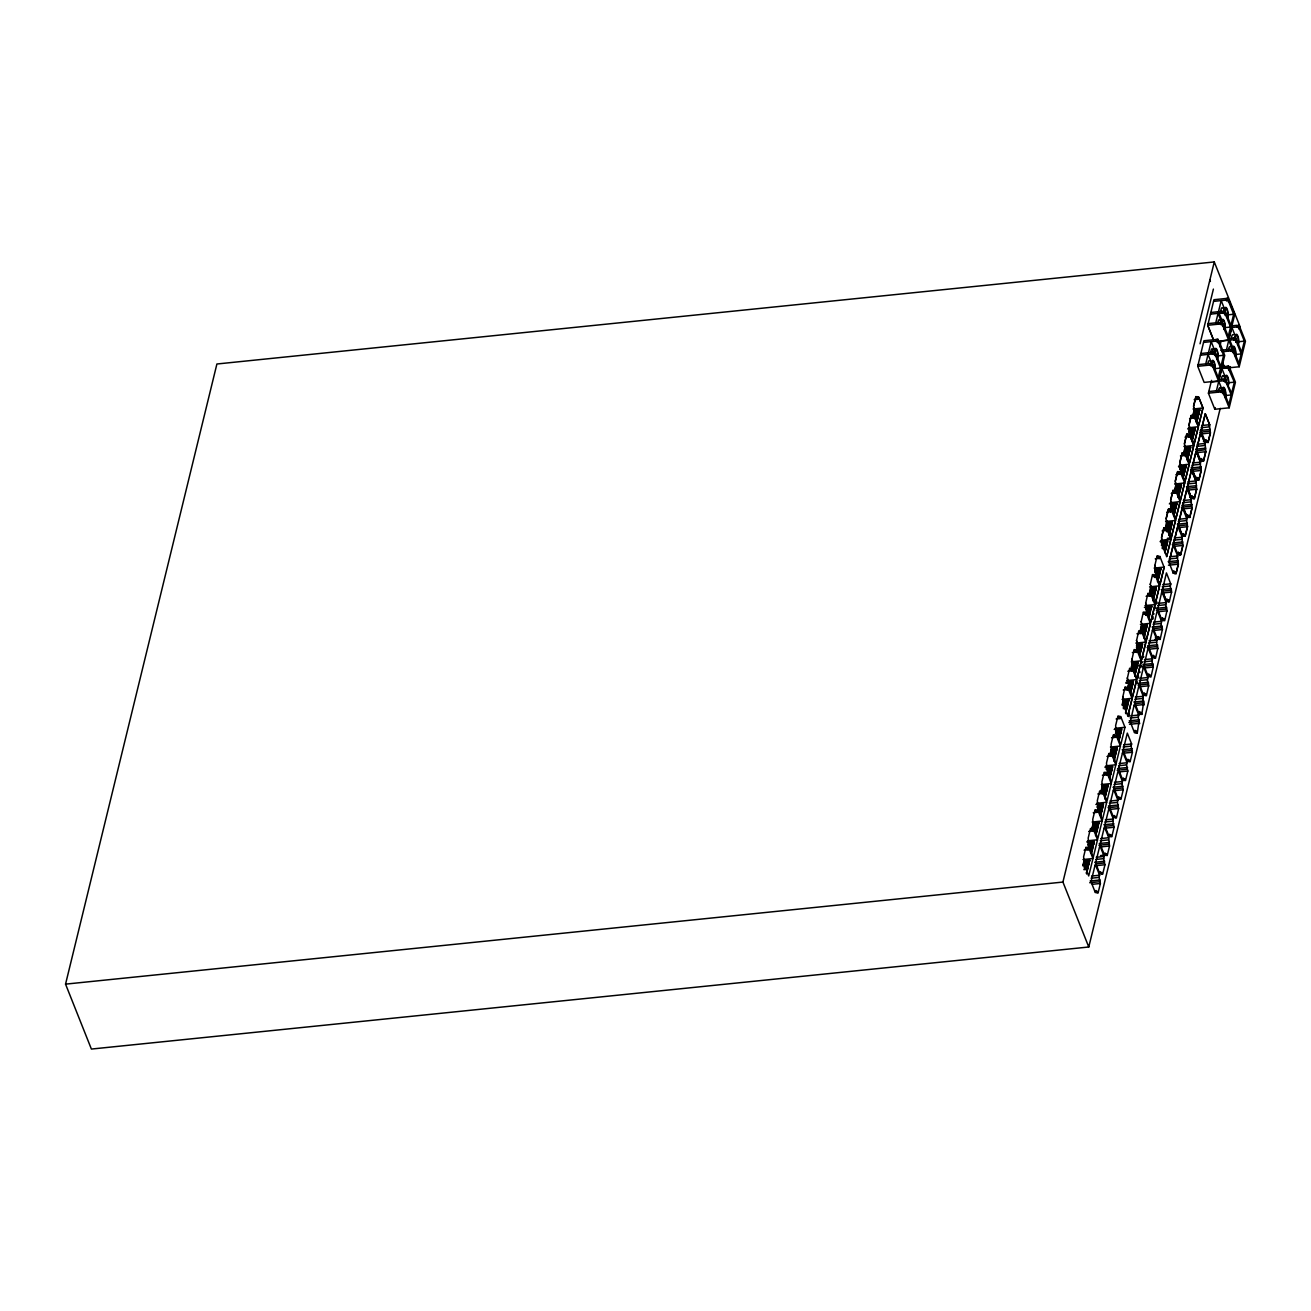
<?xml version="1.0" encoding="UTF-8"?>
<svg xmlns="http://www.w3.org/2000/svg" width="1311" height="1311" viewBox="0 0 1311 1311"><rect width="100%" height="100%" fill="white"/><g stroke="black" fill="none" stroke-linecap="round" stroke-linejoin="round"><path stroke-width="1.5" d="M1211.888 353.577L1212.003 352.528M1225.326 382.222L1225.13 379.846M1220.23 408.36L1088.769 947.001L91.393 1049.062L65.55 984.135L216.905 363.999L1214.281 261.938L1240.124 326.865M1088.769 947.001L1062.926 882.057L1214.281 261.938M1200.057 343.793L1213.396 289.092M1219.132 341.286L1224.736 355.379L1218.509 380.927L1204.137 382.402L1197.73 366.31L1203.957 340.745L1217.952 339.32L1218.345 342.99L1218.755 341.319M1208.152 323.604L1207.726 325.357L1213.429 339.696L1207.742 325.275L1220.361 323.981L1220.754 322.309L1208.152 323.604L1213.97 299.711L1226.588 298.416L1226.408 300.661L1227.965 298.285L1234.749 314.345L1228.522 339.893L1216.395 341.696L1216.575 339.451M1166.97 527.022L1166.085 518.615L1168.429 509.029L1169.248 510.946L1169.674 509.209M1190.437 446.871L1190.47 448.378L1190.437 446.871L1184.898 447.428L1184.39 443.626L1186.717 434.039L1187.553 435.957L1187.979 434.22M1194.092 411.457L1199.844 410.015L1194.059 409.95L1193.534 406.131L1195.878 396.545L1196.714 398.462L1197.14 396.725M1136.522 640.718L1138.8 630.771L1139.587 632.902L1139.931 630.804L1141.029 633.721L1141.471 631.197L1145.896 642.439L1141.635 659.875L1137.227 648.634M1141.111 621.971L1143.372 612.024L1144.159 614.154L1144.503 612.057L1145.601 614.974L1146.06 612.45L1150.468 623.692L1146.207 641.128L1141.799 629.886M1145.683 603.224L1147.944 593.277L1148.731 595.407L1149.075 593.309L1150.173 596.226L1150.632 593.703L1155.04 604.945L1150.779 622.381L1146.371 611.139M1150.255 584.477L1152.516 574.529L1153.303 576.676L1153.647 574.562L1154.745 577.479L1155.204 574.955L1159.612 586.197L1155.352 603.634L1150.943 592.392M1154.827 565.729L1157.089 555.782L1157.875 557.929L1158.219 555.815L1159.317 558.732L1159.776 556.208L1164.184 567.45L1159.94 584.886L1155.597 574.005L1156.056 571.465M1161.628 537.51L1163.971 527.923M1166.2 518.763L1168.543 509.176M1170.789 500.015L1173.132 490.429M1175.361 481.268L1177.704 471.681M1179.933 462.521L1182.276 452.934M1184.505 443.774L1186.848 434.187M1189.077 425.026L1191.42 415.44M1193.665 406.279L1195.993 396.692M1162.218 539.132L1162.283 545.622L1166.741 556.651L1170.985 539.214L1166.528 528.186L1166.003 530.365M1164.561 529.546L1164.987 527.809L1166.118 530.513L1162.136 530.922M1166.79 520.385L1166.856 526.875L1171.313 537.903L1167.314 538.313M1169.133 510.798L1169.559 509.061L1170.707 511.765L1166.708 512.175M1171.362 501.638L1171.559 508.275L1175.754 519.025L1180.146 501.72L1175.688 490.691L1175.148 492.87M1173.706 492.051L1174.132 490.314L1175.279 493.018L1171.28 493.428M1175.934 482.89L1176.131 489.527L1180.457 500.425L1184.718 482.972L1180.261 471.944L1179.72 474.123M1178.278 473.304L1178.704 471.567L1179.851 474.271L1175.869 474.68M1180.523 464.143L1180.703 470.78L1185.029 481.678L1189.29 464.225L1184.964 453.344L1184.423 455.523L1180.441 455.933M1182.85 454.556L1183.276 452.819L1184.423 455.523M1185.095 445.412L1185.275 452.033L1189.618 462.93L1193.862 445.478L1189.536 434.596L1188.995 436.776L1185.013 437.186M1187.438 435.809L1187.864 434.072L1188.995 436.776L1189.405 434.449L1193.747 445.33L1189.487 462.783L1185.16 451.885L1185.685 449.706M1189.667 426.665L1189.847 433.285M1192.01 417.062L1192.436 415.325L1193.584 418.029L1189.585 418.438M1194.239 407.918L1194.436 414.538M1196.582 398.315L1197.009 396.577L1198.156 399.281L1194.157 399.691M1123.085 700.484L1122.724 696.6M1127.657 681.736L1127.296 677.853M1132.245 662.989L1131.868 659.105M1137.161 642.144L1137.833 646.798M1141.734 623.397L1142.405 628.051M1146.306 604.65L1146.978 609.32M1150.878 585.902L1151.55 590.573M1155.106 569.253L1155.466 567.155M1165.102 527.956L1164.676 529.693L1163.84 527.776L1161.513 537.363L1162.398 545.769M1171.067 503.539L1170.657 499.868L1173.001 490.281L1173.837 492.199L1174.263 490.461M1175.639 484.791L1175.23 481.121L1177.573 471.534L1178.409 473.451L1178.835 471.714M1180.211 466.044L1179.802 462.373L1182.145 452.787L1182.981 454.704L1183.407 452.967M1189.372 428.55L1188.962 424.879L1191.306 415.292L1192.125 417.209L1192.551 415.472M1205.759 363.852L1208.054 354.396L1210.922 361.574M1215.772 322.817L1218.066 313.362L1220.934 320.556M1170.576 511.618L1171.1 509.438L1175.557 520.467L1171.313 537.903M1171.952 505.948L1171.428 508.127L1175.885 519.156L1180.015 501.572L1170.166 502.752M1176.541 487.2L1176 489.38L1180.342 500.278L1184.587 482.825M1181.113 468.453L1180.572 470.633L1184.915 481.53L1189.159 464.078L1184.833 453.196L1184.308 455.376M1190.257 430.958L1189.732 433.138L1194.19 444.183L1198.434 426.73L1194.108 415.849L1193.584 418.029M1193.452 417.881L1193.977 415.702L1198.32 426.583L1194.059 444.036M1194.829 412.211L1194.305 414.391L1198.762 425.436L1203.023 407.983L1198.68 397.102L1198.156 399.281M1198.025 399.134L1198.565 396.954L1202.892 407.852L1198.631 425.288M1088.097 849.807L1088.638 847.627L1092.964 858.525L1088.704 875.961L1084.377 865.063L1083.607 856.804L1085.95 847.217L1086.655 848.987L1087.081 847.25L1088.097 849.807L1084.115 850.216M1092.669 831.059L1093.21 828.88L1097.536 839.777L1093.276 857.214L1088.949 846.316L1088.179 838.057L1090.523 828.47L1091.227 830.24L1091.653 828.503L1092.669 831.059L1088.687 831.469M1097.258 812.312L1097.782 810.132L1102.109 821.03L1097.864 838.466L1093.521 827.569L1092.751 819.309L1095.095 809.723L1095.799 811.493L1096.225 809.756L1097.258 812.312L1093.259 812.722M1101.83 793.565L1102.354 791.385L1106.697 802.283L1102.436 819.719L1098.094 808.838L1097.34 800.562L1099.667 790.975L1100.388 792.745L1100.814 791.008L1101.83 793.565L1097.831 793.974M1106.402 774.817L1106.926 772.638L1111.269 783.536L1107.008 800.972L1102.682 790.091L1101.912 781.815L1104.255 772.228L1104.96 774.014L1105.386 772.261L1106.402 774.817L1102.404 775.227M1110.974 756.07L1111.515 753.891L1115.841 764.788L1111.581 782.225L1107.254 771.343L1106.484 763.068L1108.827 753.481L1109.532 755.267L1109.958 753.514L1110.974 756.07L1106.992 756.48M1115.546 737.323L1116.087 735.143L1120.413 746.041L1116.153 763.477L1111.826 752.596L1111.056 744.32L1113.4 734.734L1114.104 736.52L1114.53 734.766L1115.546 737.323L1111.564 737.732M1120.135 718.592L1120.659 716.396L1124.985 727.294L1120.741 744.73L1116.398 733.849L1115.628 725.573L1117.972 715.986L1118.676 717.772L1119.102 716.019L1120.135 718.592L1116.136 718.985M1123.576 705.22L1124.019 702.696M1128.148 686.472L1128.607 683.949M1133.179 665.201L1132.72 667.725L1136.768 668.151L1132.868 669.413M1137.293 648.978L1136.735 643.881M1141.881 630.23L1141.307 625.134L1146.945 624.708L1146.994 626.232L1143.307 626.609M1146.453 611.5L1145.88 606.387M1166.118 530.513L1166.659 528.333M1170.707 511.765L1171.231 509.586M1175.279 493.018L1175.803 490.838M1179.851 474.271L1180.392 472.091M1087.884 862.163L1088.097 861.294M1086.753 871.307L1086.966 870.438L1086.999 871.962M1084.115 867.325L1087.802 866.948L1087.851 868.472L1084.164 868.849M1088.015 866.079L1088.228 865.211L1088.277 866.718L1084.328 866.456M1082.706 865.784L1088.704 864.981L1088.654 863.474L1083.132 864.031M1083.591 863.802L1089.13 863.228L1089.08 861.72L1083.558 862.294M1089.523 859.901L1089.572 861.409L1089.523 859.901L1084 860.475M1091.326 852.56L1091.539 851.691L1091.571 853.215M1092.391 848.201L1092.424 849.725L1092.391 848.201L1088.704 848.578M1092.817 846.464L1092.85 847.971L1092.817 846.464L1089.13 846.84M1093.276 846.234L1093.243 844.726L1093.276 846.234L1089.588 846.611M1088.13 843.547L1093.669 842.973L1093.702 844.481L1088.179 845.054M1090.457 843.039L1094.144 842.662L1094.111 841.154L1086.737 841.908M1095.472 835.566L1095.93 835.336M1095.898 833.829L1096.111 832.944L1096.143 834.468M1091.85 828.29L1097.389 827.716L1097.422 829.224L1093.276 829.847M1092.325 828.044L1097.848 827.487L1097.815 825.979L1092.276 826.536M1094.587 826.127L1098.274 825.75L1098.241 824.226L1092.702 824.799M1093.145 822.98L1098.684 822.407L1098.716 823.914L1093.194 824.488M1100.47 815.081L1100.683 814.197L1100.732 815.721M1101.535 810.722L1101.584 812.23L1101.535 810.722L1097.848 811.099M1098.323 810.853L1102.01 810.477L1101.961 808.969L1098.274 809.346M1097.274 806.052L1102.813 805.478L1102.862 807.002L1097.323 807.56M1097.766 805.741L1103.305 805.183L1103.256 803.659L1095.881 804.413M1105.042 796.334L1105.255 795.449L1105.304 796.973M1102.42 792.352L1106.107 791.975L1106.156 793.483L1102.469 793.86M1106.533 790.222L1106.582 791.729L1106.533 790.222L1101.011 790.795M1101.469 790.566L1107.008 789.992L1106.959 788.485L1101.437 789.042M1101.895 788.812L1107.434 788.255L1107.385 786.731L1101.863 787.305M1107.828 784.912L1107.877 786.436L1107.828 784.912L1102.305 785.486M1110.253 774.965L1110.302 776.473L1110.253 774.965L1106.566 775.342M1110.679 773.228L1110.728 774.735L1110.679 773.228L1106.992 773.605M1107.844 770.114L1111.531 769.737L1111.581 771.245L1107.418 771.851M1111.957 767.984L1112.007 769.508L1111.957 767.984L1106.435 768.557M1106.91 768.246L1112.449 767.689L1112.4 766.165L1105.026 766.919M1113.989 759.708L1114.022 761.216L1114.235 760.347M1111.581 754.857L1115.268 754.48L1115.3 755.988L1111.613 756.365M1112.039 754.628L1115.727 754.235L1115.694 752.727L1110.155 753.301M1116.12 750.99L1116.153 752.498L1116.12 750.99L1110.581 751.547M1111.056 751.318L1116.579 750.761L1116.546 749.236L1111.007 749.81M1111.499 749.499L1117.021 748.942L1116.988 747.417L1111.449 747.991M1119.84 735.733L1119.873 737.241L1119.84 735.733L1116.153 736.11M1120.053 734.848L1120.266 733.98L1120.299 735.504L1116.366 735.225M1116.579 734.357L1120.725 733.75L1120.692 732.243L1117.005 732.62M1115.628 732.57L1121.151 732.013L1121.118 730.489L1115.579 731.063M1121.56 728.67L1121.593 730.194L1121.56 728.67L1114.186 729.424M1125.87 711.119L1126.083 710.234L1126.116 711.758M1123.248 707.137L1126.936 706.76L1126.968 708.268L1123.281 708.645M1122.249 703.827L1127.788 703.27L1127.821 704.777L1122.298 705.351M1122.724 703.597L1128.247 703.04L1128.214 701.516L1122.675 702.09M1128.656 699.697L1128.689 701.221L1128.656 699.697L1123.117 700.271M1130.443 692.372L1130.656 691.487L1130.688 693.011M1131.082 689.75L1131.114 691.258L1131.082 689.75L1127.394 690.127M1131.508 688.013L1131.54 689.52L1131.508 688.013L1127.821 688.39M1128.279 688.16L1131.967 687.767L1131.934 686.259L1128.247 686.636M1128.705 686.407L1132.393 686.03L1132.36 684.522L1128.673 684.899M1132.786 682.769L1132.819 684.293L1132.786 682.769L1127.247 683.342M1125.887 683.228L1133.261 682.474L1133.228 680.95L1127.689 681.523M1135.015 673.625L1135.228 672.74L1135.277 674.264M1136.506 667.512L1136.555 669.036M1136.932 665.775L1136.981 667.283L1136.932 665.775L1131.393 666.332M1131.868 666.103L1137.391 665.546L1137.358 664.021L1131.819 664.595M1132.262 662.776L1137.801 662.202L1137.85 663.727L1132.311 664.284M1139.587 654.877L1139.8 654.009L1139.849 655.516M1140.652 650.518L1140.701 652.026L1140.652 650.518L1136.965 650.895M1141.078 648.765L1141.127 650.289L1141.078 648.765L1137.391 649.142M1141.553 648.535L1141.504 647.028L1141.553 648.535L1137.866 648.912M1136.44 647.355L1141.979 646.798L1141.93 645.274L1136.408 645.848M1142.373 643.455L1142.422 644.979L1142.373 643.455L1136.85 644.029M1141.537 632.148L1145.699 631.541L1145.65 630.017L1141.963 630.394M1140.586 630.362L1146.125 629.788L1146.076 628.28L1140.554 628.838M1141.012 628.608L1146.551 628.051L1146.502 626.527L1140.98 627.1M1146.945 624.708L1146.994 626.232M1149.386 614.761L1149.419 616.268L1149.386 614.761L1145.699 615.138M1146.158 614.908L1149.845 614.531L1149.813 613.024L1146.125 613.401M1146.584 613.171L1150.271 612.794L1150.239 611.27L1146.551 611.647M1150.452 610.402L1150.665 609.533L1150.697 611.041L1146.764 610.779M1145.552 608.353L1151.091 607.78L1151.124 609.304L1146.961 609.91M1146.043 608.042L1151.566 607.485L1151.533 605.961L1145.994 606.534M1154.811 592.523L1154.844 594.047L1154.811 592.523L1151.124 592.9L1150.452 587.639M1151.582 592.67L1155.27 592.293L1155.237 590.786L1149.698 591.343M1150.173 591.114L1155.696 590.556L1155.663 589.049L1150.124 589.606M1156.105 587.213L1156.138 588.737L1156.105 587.213L1150.566 587.787M1157.466 581.625L1157.679 580.757M1157.892 579.888L1158.105 579.02L1158.154 580.527M1158.957 575.529L1159.006 577.037L1158.957 575.529L1155.27 575.906M1155.696 574.152L1159.842 573.546L1159.809 572.038L1156.122 572.415M1160.235 570.301L1160.268 571.809L1160.235 570.301L1154.696 570.859M1157.039 570.367L1160.727 569.99L1160.677 568.482L1155.138 569.04M1212.921 365.212L1212.511 366.883L1212.118 363.213L1210.561 365.589L1210.741 363.344L1198.139 364.638M1218.738 342.958L1223.638 355.297L1220.934 366.408L1214.822 352.085L1213.97 354.396L1213.445 352.217L1200.843 353.511M1225.638 313.067L1225.228 314.722L1224.835 311.051L1223.294 313.427L1223.474 311.182L1210.856 312.477M1226.408 300.661L1226.588 298.416M1165.84 547.654L1165.872 549.162L1165.84 547.654L1162.152 548.031M1163.004 544.54L1166.692 544.163L1166.724 545.687L1162.578 546.294M1167.118 542.426L1167.151 543.934L1167.118 542.426L1161.579 542.983M1162.07 542.688L1167.593 542.115L1167.56 540.607L1160.186 541.361M1169.133 534.134L1169.183 535.658L1169.396 534.773M1166.724 529.283L1170.412 528.907L1170.461 530.414L1166.774 530.791M1167.183 529.054L1170.887 528.677L1170.838 527.169L1165.299 527.727M1171.264 525.416L1171.297 526.94L1171.264 525.416L1165.725 525.99M1166.151 524.236L1171.69 523.679L1171.723 525.187L1168.035 525.564M1166.643 523.941L1172.181 523.368L1172.132 521.86L1166.593 522.417M1173.919 514.518L1174.132 513.65L1174.181 515.157M1174.984 510.159L1175.033 511.667L1174.984 510.159L1171.297 510.536M1175.197 509.291L1175.41 508.422L1175.459 509.93L1171.51 509.668M1171.723 508.799L1175.885 508.193L1175.836 506.669L1172.149 507.046M1170.772 507.013L1176.311 506.439L1176.262 504.932L1170.739 505.489M1176.704 503.113L1176.754 504.62L1176.704 503.113L1169.33 503.866M1178.065 497.524L1178.278 496.64M1178.491 495.771L1178.704 494.902L1178.753 496.41M1179.556 491.412L1179.605 492.92L1179.556 491.412L1175.869 491.789M1176.344 491.559L1180.031 491.183L1179.982 489.675L1174.459 490.232M1174.918 490.003L1180.457 489.445L1180.408 487.921L1174.885 488.495M1180.834 486.184L1180.883 487.692L1180.834 486.184L1175.312 486.742M1175.787 486.447L1181.326 485.873L1181.277 484.365L1175.754 484.923M1183.079 477.024L1183.292 476.155L1183.325 477.663M1180.457 473.042L1184.603 472.435L1184.57 470.928L1180.883 471.305M1184.997 469.174L1185.029 470.698L1184.997 469.174L1181.293 469.551M1179.933 469.518L1185.455 468.945L1185.406 467.437L1179.884 467.994M1178.491 466.372L1185.865 465.618L1185.898 467.126L1180.375 467.699M1187.438 459.145L1187.471 460.669L1187.684 459.8M1187.651 458.276L1187.864 457.408L1187.897 458.916M1185.029 454.294L1188.716 453.917L1188.749 455.441L1185.062 455.818M1188.93 453.049L1189.143 452.18L1189.175 453.688L1185.242 453.426M1184.456 449.263L1189.995 448.69L1190.027 450.197L1184.03 451M1192.223 439.529L1192.436 438.661L1192.486 440.168M1192.863 436.924L1192.912 438.431L1192.863 436.924L1189.175 437.3M1193.289 435.17L1193.338 436.694L1193.289 435.17L1189.601 435.547M1190.06 435.318L1193.764 434.941L1193.715 433.433L1190.027 433.81M1190.486 433.58L1194.174 433.204L1194.141 431.68L1190.454 432.056M1189.077 432.024L1194.6 431.45L1194.567 429.942L1189.028 430.516M1191.371 430.008L1195.058 429.631L1195.009 428.123L1187.635 428.877M1196.369 422.535L1196.582 421.667M1196.796 420.782L1197.009 419.913L1197.058 421.421M1194.174 416.8L1197.861 416.423L1197.91 417.947L1194.223 418.324M1193.19 413.506L1198.713 412.932L1198.762 414.456L1192.764 415.243M1195.501 413.08L1199.188 412.703L1199.139 411.195L1193.616 411.769M1199.631 410.884L1199.581 409.376M1087.638 869.34L1087.425 870.209L1087.376 868.701L1083.951 869.717M1087.851 868.472L1087.802 866.948M1088.704 864.981L1088.654 863.474M1089.13 863.228L1089.08 861.72M1093.702 844.481L1093.669 842.973M1094.144 842.662L1094.111 841.154M1096.996 830.977L1096.963 829.453L1096.996 830.977L1093.308 831.354M1097.422 829.224L1097.389 827.716M1097.848 827.487L1097.815 825.979M1098.274 825.75L1098.241 824.226M1098.716 823.914L1098.684 822.407M1102.01 810.477L1101.961 808.969M1102.649 807.871L1102.436 808.74L1102.387 807.232L1098.487 808.477M1102.862 807.002L1102.813 805.478M1103.305 805.183L1103.256 803.659M1106.156 793.483L1106.107 791.975M1107.008 789.992L1106.959 788.485M1107.434 788.255L1107.385 786.731M1111.154 772.982L1111.105 771.474L1111.154 772.982L1107.467 773.359M1111.581 771.245L1111.531 769.737M1112.449 767.689L1112.4 766.165M1115.3 755.988L1115.268 754.48M1115.727 754.235L1115.694 752.727M1116.579 750.761L1116.546 749.236M1117.021 748.942L1116.988 747.417M1120.725 733.75L1120.692 732.243M1121.151 732.013L1121.118 730.489M1126.968 708.268L1126.936 706.76M1127.607 705.646L1127.394 706.514L1127.362 705.007L1123.461 706.252M1127.821 704.777L1127.788 703.27M1128.247 703.04L1128.214 701.516M1131.967 687.767L1131.934 686.259M1132.393 686.03L1132.36 684.522M1133.261 682.474L1133.228 680.95M1136.342 669.905L1136.129 670.773L1136.08 669.265L1132.655 670.282M1137.391 665.546L1137.358 664.021M1137.85 663.727L1137.801 662.202M1141.979 646.798L1141.93 645.274M1145.699 631.541L1145.65 630.017M1146.125 629.788L1146.076 628.28M1146.551 628.051L1146.502 626.527M1149.845 614.531L1149.813 613.024M1150.271 612.794L1150.239 611.27M1151.124 609.304L1151.091 607.78M1151.566 607.485L1151.533 605.961M1153.139 601.012L1153.352 600.143M1155.27 592.293L1155.237 590.786M1155.696 590.556L1155.663 589.049M1159.645 574.415L1159.432 575.3L1159.383 573.776L1155.483 575.037M1159.842 573.546L1159.809 572.038M1160.727 569.99L1160.677 568.482M1166.298 547.424L1166.266 545.917L1166.298 547.424L1162.611 547.801M1166.724 545.687L1166.692 544.163M1167.593 542.115L1167.56 540.607M1170.248 531.299L1170.035 532.168L1169.986 530.644L1166.561 531.676M1170.461 530.414L1170.412 528.907M1170.887 528.677L1170.838 527.169M1171.723 525.187L1171.69 523.679M1172.181 523.368L1172.132 521.86M1175.885 508.193L1175.836 506.669M1176.311 506.439L1176.262 504.932M1180.031 491.183L1179.982 489.675M1180.457 489.445L1180.408 487.921M1181.326 485.873L1181.277 484.365M1184.39 473.304L1184.177 474.172L1184.144 472.665L1180.244 473.91M1184.603 472.435L1184.57 470.928M1185.455 468.945L1185.406 467.437M1185.898 467.126L1185.865 465.618M1188.749 455.441L1188.716 453.917M1189.601 451.951L1189.569 450.427L1189.601 451.951L1183.604 452.737M1190.027 450.197L1189.995 448.69M1193.764 434.941L1193.715 433.433M1194.174 433.204L1194.141 431.68M1194.6 431.45L1194.567 429.942M1195.058 429.631L1195.009 428.123M1196.632 423.174L1196.845 422.306M1197.91 417.947L1197.861 416.423M1198.336 416.193L1198.287 414.686L1198.336 416.193L1194.649 416.57M1198.762 414.456L1198.713 412.932M1199.188 412.703L1199.139 411.195M1210.561 365.589L1210.741 363.344M1213.281 354.462L1213.445 352.217M1222.934 324.194L1222.524 325.849L1222.934 324.194L1221.442 322.244L1220.59 324.554L1220.754 322.309M1223.294 313.427L1223.474 311.182M1211.249 365.523L1211.43 363.278M1213.97 354.396L1214.133 352.151M1216.854 341.057L1217.263 339.385M1221.262 324.489L1221.442 322.244M1223.982 313.362L1224.146 311.117M1227.096 300.596L1227.276 298.351M1217.083 341.63L1217.493 339.959M1212.511 366.883L1212.118 363.213M1216.018 354.052L1215.215 355.756L1214.822 352.085M1217.952 339.32L1218.345 342.99M1222.524 325.849L1222.131 322.178M1224.835 311.051L1225.228 314.722M1229.144 300.252L1228.358 301.956L1227.965 298.285M1127.821 715.757L1132.081 698.321L1122.101 699.337M1132.409 697.01L1136.653 679.573L1126.69 680.589M1136.981 678.262L1141.242 660.826L1131.262 661.842M1141.553 659.515L1145.814 642.079L1135.834 643.095M1146.125 640.768L1150.386 623.331L1140.406 624.347M1150.697 622.02L1154.958 604.584L1144.978 605.6M1155.286 603.273L1159.53 585.837L1149.567 586.853M1166.61 556.503L1170.87 539.067M1171.182 537.756L1175.443 520.32M1128.689 716.56L1129.148 716.314M1129.328 713.938L1129.361 715.445M1137.178 681.753L1137.227 683.26M1152.418 619.333L1152.877 619.103M1153.057 616.711L1153.09 618.235M1153.696 614.105L1154.155 613.859M1156.138 604.076L1156.613 603.847M1226.703 380.927C1224.327 380.567 1229.161 386.761 1231.619 393.284L1234.339 382.156L1229.03 369.866L1229.833 368.162L1235.437 382.238L1229.194 407.803L1214.822 409.278L1208.414 393.169L1211.528 380.387M1219.754 346.694L1221.147 341.024L1233.749 339.729L1234.159 338.058L1229.177 338.566L1231.898 327.471L1236.879 326.963L1237.289 325.292L1230.079 326.029M1179.933 553.258L1179.507 554.995L1178.491 552.439L1177.966 554.619L1173.509 543.59L1177.753 526.153L1182.211 537.182L1181.686 539.362L1173.706 540.181M1205.94 439.955L1205.415 442.135L1200.958 431.106L1205.202 413.67L1209.545 424.551L1209.135 426.878L1201.155 427.697M1130.229 721.935L1134.392 704.138L1138.817 715.38M1134.802 703.188L1138.98 685.391L1143.389 696.633M1139.374 684.44L1143.553 666.644L1139.554 667.053M1143.946 665.693L1148.125 647.896L1152.533 659.138M1148.518 646.946L1152.697 629.149L1157.105 640.391M1153.106 628.198L1157.269 610.402L1161.693 621.643M1157.679 609.451L1161.857 591.654L1166.266 602.896M1169.051 562.485L1173.312 545.048M1173.624 543.737L1177.884 526.301M1182.456 507.554L1178.196 524.99L1182.538 535.871L1183.063 533.692L1184.079 536.248L1184.505 534.511M1187.029 488.806L1182.784 506.243L1187.111 517.124L1187.635 514.944M1196.501 450.001L1200.761 432.564L1205.088 443.446L1205.858 451.705L1203.514 461.308L1202.695 459.374L1202.269 461.128M1201.073 431.253L1205.333 413.817L1209.66 424.698L1209.725 431.188L1199.762 432.204M1215.608 355.723L1220.525 368.08L1218.214 377.519L1213.314 365.179M1225.621 314.689L1230.537 327.045L1228.227 336.485L1223.327 324.145M1228.751 301.923L1233.651 314.263L1230.947 325.374L1226.031 313.018M1216.444 390.727L1218.755 381.272L1221.606 388.449M1226.473 349.693L1228.768 340.237L1231.619 347.415M1173.263 573.218L1173.787 571.039L1174.803 573.595L1175.23 571.858L1176.065 573.776L1178.409 564.189L1177.999 560.518M1177.507 555.782L1177.704 562.419L1169.723 563.222M1177.835 554.471L1178.36 552.292L1179.392 554.848L1179.818 553.111L1180.637 555.028L1182.981 545.442L1182.571 541.771M1182.948 533.544L1182.407 535.724L1178.081 524.842L1182.325 507.406L1186.783 518.435L1186.258 520.614L1178.278 521.434M1186.668 518.287L1186.848 524.924L1178.868 525.744M1191.24 499.54L1191.42 506.177L1181.457 507.193M1189.667 497.426L1193.665 497.016L1193.239 498.754L1192.092 496.05L1191.552 498.229L1187.225 487.348L1191.486 469.912L1195.812 480.793L1196.435 485.676L1196.009 487.43L1188.028 488.249M1200.712 460.735L1201.237 458.555L1202.384 461.275L1202.81 459.522M1205.284 441.987L1205.825 439.808L1206.956 442.528L1207.382 440.775L1203.4 441.184M1099.077 877.403L1099.618 875.224L1095.275 864.342L1091.031 881.779L1095.357 892.66L1095.881 890.48L1096.914 893.053L1097.34 891.3L1098.044 893.086L1100.388 883.483L1099.077 877.403L1091.096 878.223M1103.649 858.656L1104.19 856.476L1099.863 845.595L1095.603 863.031L1099.929 873.913L1100.47 871.733L1101.486 874.306L1101.912 872.552L1102.617 874.339L1104.96 864.736L1103.649 858.656L1095.685 859.475M1104.501 855.165L1105.042 852.986L1106.058 855.559L1106.484 853.805L1107.189 855.591L1109.532 846.005L1108.762 837.729L1104.436 826.848L1100.175 844.284L1104.501 855.165L1100.519 855.575M1112.81 821.161L1113.334 818.982L1109.008 808.1L1104.747 825.537L1109.09 836.418L1109.614 834.238L1110.63 836.811L1111.056 835.058L1111.761 836.844L1114.104 827.257L1112.81 821.161L1104.829 821.981M1117.382 802.414L1117.922 800.234L1113.58 789.353L1109.319 806.789L1113.662 817.687L1114.186 815.491L1115.202 818.064L1115.628 816.311L1116.349 818.097L1118.676 808.51L1117.382 802.414L1109.401 803.233M1121.954 783.667L1122.495 781.487L1118.152 770.606L1113.908 788.042L1118.234 798.94L1118.758 796.76L1119.791 799.317L1120.217 797.563L1120.921 799.349L1123.265 789.763L1121.954 783.667L1113.973 784.486M1126.526 764.919L1127.067 762.74L1122.74 751.858L1118.48 769.295L1122.806 780.192L1123.347 778.013L1124.363 780.569L1124.789 778.816L1125.493 780.602L1127.837 771.015L1126.526 764.919L1118.562 765.739M1131.114 746.172L1131.639 743.992L1127.313 733.111L1123.052 750.548L1127.378 761.445L1127.919 759.266L1128.935 761.822L1129.361 760.069L1130.066 761.855L1132.409 752.268L1131.114 746.172L1123.134 746.991M1138.276 717.559L1138.735 715.019L1130.754 715.839M1142.848 698.812L1143.307 696.272L1135.326 697.091M1147.436 680.065L1147.879 677.525L1139.898 678.344M1152.008 661.318L1152.451 658.777L1144.487 659.597M1156.581 642.57L1157.039 640.047L1149.059 640.85M1161.153 623.823L1161.612 621.299L1153.631 622.102M1165.725 605.076L1166.184 602.552L1158.203 603.355M1170.313 586.328L1170.756 583.805L1162.775 584.608M1175.361 572.006L1174.935 573.743L1173.919 571.186L1173.378 573.366L1168.92 562.337L1173.181 544.901L1177.639 555.93L1177.114 558.109L1169.133 558.928M1189.093 515.764L1188.667 517.501L1187.52 514.797L1186.979 516.976L1182.653 506.095L1186.914 488.659L1191.371 499.688L1190.83 501.867L1182.85 502.687M1192.223 496.197L1191.683 498.377L1187.356 487.495L1191.601 470.059L1195.943 480.94L1195.403 483.12L1187.422 483.939M1196.796 477.45L1196.255 479.629L1191.928 468.748L1196.189 451.312L1200.515 462.193L1199.991 464.373L1192.01 465.192M1201.368 458.703L1200.843 460.882L1196.386 449.853L1200.63 432.417L1204.973 443.298L1204.432 445.478L1196.582 446.445M1136.031 732.849L1136.457 731.096L1137.161 732.882M1130.148 721.574L1134.556 732.816L1135.015 730.293L1136.113 733.21L1136.539 731.456L1137.243 733.242L1139.226 719.772L1129.246 720.788M1140.603 714.102L1141.029 712.348L1141.734 714.134M1134.72 702.827L1139.128 714.069L1139.587 711.545L1140.685 714.462L1141.111 712.709L1141.815 714.495L1143.798 701.024L1133.818 702.04M1145.175 695.354L1145.601 693.601L1146.306 695.387M1148.731 686.145L1148.37 682.277L1138.39 683.293M1153.303 667.414L1152.943 663.53L1142.979 664.546M1157.875 648.666L1157.515 644.783L1147.551 645.799M1154.909 639.522L1158.908 639.112L1159.334 637.375L1155.335 637.769M1162.464 629.919L1162.103 626.035L1152.123 627.051M1167.036 611.172L1166.675 607.288L1156.695 608.304M1168.052 601.618L1168.478 599.881L1169.265 602.011L1171.526 592.064L1161.562 593.08M1171.608 592.425L1171.247 588.541L1161.267 589.557M1183.964 536.101L1184.39 534.364L1185.226 536.281L1187.553 526.694L1187.16 523.023M1188.536 517.353L1188.962 515.616L1189.798 517.534L1192.141 507.947L1191.732 504.276M1193.108 498.606L1193.534 496.869L1194.37 498.803L1196.714 489.2L1196.304 485.529M1190.601 469.699L1200.581 468.683L1200.384 462.046L1196.058 451.164L1191.797 468.601L1196.14 479.482L1196.664 477.302L1197.812 480.006L1198.107 478.122L1198.942 480.055L1201.286 470.452L1200.876 466.782M1205.448 448.034L1205.022 449.788L1197.172 450.755M1206.841 442.381L1207.267 440.627L1208.103 442.561L1210.43 432.958L1210.037 429.287M1214.822 409.278L1215.231 407.606M1222.688 362.983L1224.835 368.358L1225.244 366.572M1148.026 684.375L1147.354 679.704L1139.374 680.524M1150.255 675.214L1149.829 676.968L1148.813 674.395M1152.598 665.627L1151.927 660.957L1143.946 661.776M1154.827 656.467L1154.401 658.22L1153.385 655.647M1157.171 646.88L1156.499 642.226L1148.518 643.029M1159.416 637.72L1158.99 639.473L1157.957 636.9M1161.743 628.133L1161.071 623.479L1153.09 624.282M1163.988 618.972L1163.562 620.726L1162.546 618.153M1166.331 609.386L1165.659 604.732L1157.679 605.535M1168.56 600.225L1168.134 601.978L1167.036 599.061L1166.577 601.602L1162.251 590.704L1166.429 572.907L1170.838 584.149M1170.903 590.638L1170.231 585.984L1162.251 586.787M1174.23 538.002L1182.211 537.182L1182.276 543.672L1172.296 544.688M1197.812 480.006L1198.238 478.269M1175.951 573.628L1178.278 564.041M1180.523 554.881L1182.866 545.294M1185.095 536.133L1187.438 526.547M1189.667 517.403L1192.01 507.799M1194.239 498.655L1196.582 489.052M1198.828 479.908L1201.155 470.305M1203.4 461.161L1205.743 451.558M1207.972 442.413L1210.315 432.81M1223.605 392.087L1223.196 393.759L1222.802 390.072L1221.262 392.464L1221.442 390.219L1208.824 391.514M1226.326 380.96L1225.523 378.945L1223.966 381.337L1224.146 379.092L1219.164 379.6L1221.868 368.506L1226.867 367.998L1227.276 366.326L1221.868 366.883M1233.618 351.053L1233.225 352.725L1232.832 349.037L1231.963 351.364L1231.455 349.185L1220.787 350.283M1221.262 392.464L1221.442 390.219M1223.966 381.337L1224.146 379.092M1231.275 351.43L1231.455 349.185M1234.372 337.566L1235.077 338.566L1233.979 340.303L1234.159 338.058M1221.95 392.399L1222.131 390.154M1224.654 381.272L1224.835 379.026M1226.867 367.998L1227.784 368.506L1228.636 366.179L1229.439 368.194M1231.963 351.364L1232.143 349.119M1234.667 340.237L1234.847 337.992L1236.339 339.926L1235.929 341.597L1236.339 339.926M1236.879 326.963L1237.797 327.471L1238.649 325.144L1239.042 328.832L1239.452 327.16M1227.784 368.506L1227.948 366.261M1223.196 393.759L1222.802 390.072M1225.916 382.632L1225.523 378.945M1228.636 366.179L1229.03 369.866M1233.225 352.725L1232.832 349.037M1235.929 341.597L1235.536 337.927M1239.042 328.832L1238.649 325.144M1229.456 370.603L1230.423 366.621M1226.293 382.599L1231.209 394.939L1228.915 404.394L1223.999 392.055M1236.322 341.565L1241.222 353.904L1238.928 363.36L1234.012 351.02M1239.436 328.799L1244.352 341.139L1241.632 352.249L1236.715 339.893M1227.555 367.916L1239.206 366.769L1245.45 341.204L1239.845 327.127M1208.463 352.741L1211.184 341.63L1214.035 348.808M1213.576 301.383L1226.178 300.088M1210.446 314.148L1223.065 312.854M1223.753 312.788L1224.425 312.723A5.637 1.786 84.2 0 1 1225.441 307.429A5.637 1.786 84.2 0 1 1227.752 311.182A5.637 1.786 84.2 0 1 1227.538 317.901M1226.916 314.951L1233.651 314.263M1223.786 327.734L1230.537 327.045M1203.564 342.417L1216.166 341.122M1237.6 341.827L1244.352 341.139M1232.373 349.693L1232.504 350.84M1222.032 351.774L1231.045 350.856M1200.434 355.183L1213.052 353.888M1216.887 355.986L1223.638 355.297M1236.175 354.429L1241.222 353.904M1197.73 366.31L1210.332 365.015M1228.178 366.834L1227.276 366.326M1215.461 368.588L1220.525 368.08M1211.118 382.058L1223.737 380.764M1227.588 382.861L1234.339 382.156M1208.414 393.169L1221.033 391.891M1224.474 395.627L1231.209 394.939M1193.043 409.016L1203.023 407.983M1194.305 410.589L1199.844 410.015M1193.846 410.818L1199.368 410.245M1193.862 412.408L1199.401 411.834M1193.403 412.637L1198.926 412.064M1192.977 414.374L1198.975 413.588M1193.01 415.882L1198.549 415.325M1194.436 417.439L1198.123 417.062M1201.695 425.518L1209.66 424.698M1188.471 427.763L1198.434 426.73M1189.732 429.336L1195.271 428.763M1189.257 429.566L1194.796 428.992M1189.29 431.155L1194.813 430.582M1188.815 431.385L1194.354 430.811M1200.188 430.467L1210.151 429.434M1188.864 432.892L1194.387 432.335M1190.241 432.941L1193.928 432.564M1190.273 434.449L1193.96 434.072M1189.814 434.678L1193.502 434.302M1202.449 433.777L1210.43 432.958M1189.388 436.416L1193.076 436.039M1197.107 444.265L1205.088 443.446M1183.899 446.51L1193.862 445.478M1185.16 448.083L1190.683 447.51M1184.685 448.313L1190.224 447.739M1184.243 450.132L1190.241 449.329M1195.599 449.214L1205.579 448.182M1183.817 451.869L1189.814 451.066M1195.894 452.737L1205.858 451.705M1192.535 463.012L1200.515 462.193M1179.31 465.258L1189.29 464.225M1178.736 467.011L1186.111 466.257M1180.129 468.65L1185.668 468.076M1179.671 468.879L1185.21 468.306M1191.027 467.961L1201.007 466.929M1181.08 470.436L1184.783 470.059M1181.129 471.944L1184.816 471.567M1180.67 472.173L1184.357 471.796M1193.305 471.272L1201.286 470.452M1187.963 481.76L1195.943 480.94M1174.738 484.005L1184.718 482.972M1176 485.562L1181.539 485.004M1175.541 485.807L1181.064 485.234M1175.098 487.626L1180.621 487.053M1186.455 486.709L1196.435 485.676M1174.672 489.364L1180.195 488.806M1174.705 490.871L1180.244 490.314M1176.082 490.92L1179.769 490.543M1186.734 490.232L1196.714 489.2M1183.391 500.507L1191.371 499.688M1170.969 504.555L1176.967 503.752M1172.837 505.948L1176.524 505.571M1170.526 506.374L1176.049 505.8M1181.883 505.456L1191.846 504.424M1170.559 507.881L1176.098 507.308M1171.936 507.931L1175.623 507.537M1184.161 508.766L1192.141 507.947M1171.084 511.405L1174.771 511.028M1178.818 519.254L1186.783 518.435M1165.594 521.499L1175.557 520.467M1166.856 523.056L1172.395 522.499M1166.38 523.302L1171.919 522.728M1165.938 525.121L1171.936 524.318M1177.311 524.203L1187.274 523.171M1167.822 526.432L1171.51 526.055M1165.512 526.858L1171.051 526.285M1167.396 528.186L1171.1 527.809M1166.937 528.415L1170.625 528.038M1177.589 527.71L1187.553 526.694M1166.97 529.923L1170.674 529.546M1161.022 540.247L1170.985 539.214M1160.432 542L1165.971 541.427M1161.808 542.049L1167.347 541.476M1163.676 543.442L1167.364 543.065M1161.366 543.868L1166.905 543.295M1172.722 542.951L1182.702 541.918M1161.415 545.376L1166.937 544.802M1162.365 547.162L1166.511 546.556M1173.017 546.458L1182.981 545.442M1162.398 548.67L1166.085 548.293M1169.658 556.749L1177.639 555.93M1155.253 558.797L1159.252 558.388M1168.15 561.682L1178.13 560.666M1168.429 565.205L1178.409 564.189M1154.139 568.105L1164.102 567.089L1159.858 584.526L1155.515 573.644M1155.401 569.679L1160.94 569.121M1154.925 569.908L1160.464 569.351M1154.958 571.498L1158.645 571.121M1156.335 571.547L1160.022 571.17M1154.745 572.366L1158.432 571.989M1155.909 573.284L1159.596 572.907M1155.057 576.774L1158.744 576.398M1150.829 588.426L1156.351 587.869M1150.353 588.655L1155.892 588.098M1150.616 589.294L1154.303 588.918M1150.386 590.245L1155.909 589.688M1149.911 590.474L1155.45 589.917M1149.96 591.998L1155.483 591.425M1149.485 592.228L1155.024 591.654M1162.841 591.097L1170.821 590.278M1150.911 593.785L1154.598 593.408M1146.109 596.292L1150.091 595.882M1144.405 607.37L1151.779 606.616M1145.781 607.403L1151.32 606.846M1145.814 608.992L1151.337 608.435M1156.269 610.057L1166.249 609.025M1146.338 612.532L1150.026 612.155M1158.973 611.631L1166.954 610.811L1164.692 620.759L1162.464 617.809L1162.005 620.349L1157.597 609.091M1146.371 614.04L1150.058 613.663M1145.912 614.269L1149.6 613.892M1141.209 626.15L1147.207 625.363M1141.226 627.74L1146.764 627.182M1140.767 627.969L1146.289 627.412M1140.799 629.477L1146.338 628.919M1140.341 629.722L1145.863 629.149M1153.696 628.592L1161.677 627.772M1140.373 631.23L1145.912 630.657M1141.75 631.279L1145.437 630.886M1152.402 630.575L1162.382 629.559L1160.12 639.506L1159.334 637.375M1136.948 633.77L1140.947 633.377M1136.637 644.897L1142.16 644.34M1138.03 646.536L1141.717 646.159M1138.079 648.044L1141.766 647.667M1137.604 648.273L1141.291 647.896M1147.125 647.552L1157.089 646.52M1137.178 650.01L1140.865 649.633M1149.829 649.125L1157.81 648.306L1155.548 658.253L1153.303 655.303L1152.861 657.827L1148.452 646.585M1136.752 651.764L1140.439 651.387M1132.376 652.517L1136.375 652.124M1132.048 663.645L1138.063 662.842M1132.081 665.234L1137.604 664.661M1131.606 665.464L1137.145 664.906M1137.882 665.955L1141.881 665.546M1131.18 667.217L1136.719 666.644M1144.536 666.086L1152.516 665.267M1132.606 668.757L1136.768 668.151M1143.258 668.069L1153.221 667.053L1150.96 677L1148.731 674.051L1148.289 676.574L1143.864 665.332M1127.804 671.265L1131.786 670.855M1126.1 682.343L1133.474 681.589M1127.476 682.392L1133.015 681.835M1128.886 684.031L1132.573 683.654M1128.918 685.538L1132.606 685.161M1128.46 685.768L1132.147 685.391M1137.964 685.03L1147.944 684.014M1128.492 687.275L1132.18 686.898M1128.034 687.505L1131.721 687.128M1140.668 686.62L1148.649 685.8L1146.388 695.748L1145.683 693.961L1145.257 695.715L1144.159 692.798L1143.7 695.322L1139.292 684.08M1128.066 689.029L1131.754 688.652M1127.607 689.258L1131.295 688.881M1123.232 690.012L1127.214 689.602M1134.802 699.271L1142.782 698.452L1144.159 704.892M1125.215 700.713L1128.902 700.336M1122.904 701.139L1128.443 700.566M1124.772 702.532L1128.46 702.155M1122.462 702.958L1128.001 702.401M1122.036 704.695L1128.034 703.909M1135.392 703.581L1143.372 702.762M1134.097 705.564L1144.077 704.548M1123.494 707.776L1127.181 707.399M1130.229 718.018L1138.194 717.199L1139.587 723.639M1128.82 722.525L1138.8 721.509M1129.525 724.311L1139.505 723.295M1115.022 728.31L1124.985 727.294M1115.808 730.112L1121.347 729.555M1117.218 731.751L1120.905 731.374M1115.415 733.439L1120.938 732.882M1116.792 733.488L1120.479 733.111M1115.94 736.979L1119.627 736.602M1123.658 744.812L1131.639 743.992M1110.45 747.057L1120.413 746.041M1113.547 748.434L1117.234 748.057M1111.236 748.86L1116.775 748.302M1111.269 750.449L1116.792 749.876M1110.794 750.679L1116.333 750.121M1122.15 749.761L1132.13 748.745M1110.368 752.432L1115.907 751.858M1123.724 751.301L1131.704 750.482M1112.252 753.743L1115.94 753.366M1111.794 753.972L1115.481 753.596M1122.429 753.284L1132.409 752.268M1111.826 755.497L1115.514 755.12M1119.086 763.559L1127.067 762.74M1105.861 765.804L1115.841 764.788M1105.288 767.558L1112.662 766.804M1106.664 767.607L1112.187 767.05M1106.222 769.426L1111.744 768.869M1117.578 768.508L1127.558 767.492M1107.631 770.983L1111.794 770.376M1117.152 770.245L1127.132 769.229M1107.205 772.72L1111.367 772.113M1119.856 771.818L1127.837 771.015M1107.254 774.244L1110.941 773.867M1106.779 774.473L1110.466 774.096M1114.514 782.306L1122.495 781.487M1101.289 784.552L1111.269 783.536M1102.092 786.354L1108.09 785.551M1103.96 787.747L1107.648 787.37M1101.65 788.173L1107.172 787.616M1113.006 787.255L1122.97 786.239M1101.682 789.681L1107.221 789.124M1101.224 789.91L1106.746 789.353M1114.579 788.796L1122.544 787.977M1103.108 791.238L1106.795 790.861M1102.633 791.467L1106.32 791.09M1113.285 790.779L1123.265 789.763M1102.682 792.991L1106.369 792.614M1109.942 801.054L1117.922 800.234M1096.717 803.299L1106.697 802.283M1097.979 804.872L1103.518 804.298M1097.52 805.101L1103.043 804.528M1097.061 806.92L1103.075 806.118M1108.434 806.003L1118.398 804.987M1108.008 807.74L1117.972 806.724M1098.536 809.985L1102.223 809.608M1098.061 810.214L1101.748 809.837M1110.712 809.313L1118.676 808.51M1098.11 811.738L1101.797 811.362M1097.635 811.968L1101.322 811.591M1105.353 819.801L1113.334 818.982M1092.145 822.046L1102.109 821.03M1092.932 823.849L1098.929 823.046M1094.8 825.242L1098.487 824.865M1092.489 825.668L1098.028 825.094M1103.846 824.75L1113.826 823.734M1092.538 827.175L1098.061 826.618M1092.063 827.405L1097.602 826.848M1105.419 826.291L1113.4 825.471M1092.112 828.929L1097.635 828.355M1104.141 828.273L1114.104 827.257M1093.521 830.486L1097.209 830.109M1100.781 838.548L1108.762 837.729M1087.573 840.793L1097.536 839.777M1100.257 840.728L1108.237 839.909M1088.835 842.367L1094.357 841.793M1088.359 842.596L1093.898 842.023M1087.917 844.415L1093.915 843.612M1099.273 843.497L1109.253 842.481M1087.966 845.923L1091.653 845.546M1089.343 845.972L1093.03 845.595M1098.847 845.234L1108.827 844.218M1089.375 847.48L1093.063 847.103M1088.917 847.709L1092.604 847.332M1101.551 846.808L1109.532 846.005M1088.491 849.462L1092.178 849.086M1096.209 857.296L1104.19 856.476M1082.984 859.541L1092.964 858.525M1084.246 861.114L1089.785 860.54M1083.787 861.343L1089.31 860.77M1084.033 861.982L1087.737 861.606M1083.804 862.933L1089.343 862.359M1083.345 863.162L1088.867 862.589M1094.701 862.245L1104.681 861.229M1083.378 864.67L1088.917 864.113M1082.919 864.899L1088.441 864.342M1096.275 863.785L1104.255 862.966M1094.98 865.768L1104.96 864.736M1091.637 876.043L1099.618 875.224M65.55 984.135L1062.926 882.057M1090.129 880.992L1100.093 879.976M1089.703 882.729L1099.667 881.713M1092.407 884.302L1100.388 883.483M1223.884 310.789L1224.572 312.51M1234.782 337.91L1235.142 338.812M1224.769 309.576L1221.197 300.596L1218.476 311.707L1221.344 318.884M1231.898 327.471L1234.749 334.649M1209.938 279.702L1210.381 281.472L1209.84 280.128M1229.882 340.368L1232.029 345.76M1222.917 325.816L1228.522 339.893M1233.602 352.692L1239.206 366.769M1222.704 362.868L1224.835 368.244M1221.868 368.506L1224.736 375.683M1212.904 366.851L1218.509 380.927M1223.589 393.71L1229.194 407.803M1154.745 565.385L1155.532 567.516M1155.04 568.892L1156.138 571.825M1162.169 590.343L1166.511 601.241M1150.173 584.132L1150.96 586.263M1157.039 602.093L1156.826 602.962M1155.728 607.403L1155.532 608.271M1145.601 602.88L1146.388 605.01M1158.908 639.112L1157.892 636.556L1157.433 639.08L1153.024 627.838M1141.029 621.611L1141.815 623.757M1143.946 636.999L1143.733 637.867M1143.733 656.598L1143.52 657.466M1136.457 640.358L1137.243 642.505M1142.455 661.826L1142.242 662.694M1143.553 666.644L1147.961 677.885M1140.013 671.855L1139.8 672.723M1132.655 661.252L1131.95 659.466L1134.212 649.519L1134.998 651.649L1135.342 649.551L1136.44 652.468L1136.899 649.928L1141.307 661.186L1137.063 678.623L1132.638 667.381M1138.735 677.082L1138.522 677.951M1132.163 662.629L1133.261 665.546M1130.344 670.052L1129.64 668.266L1127.378 678.213L1128.083 679.999M1129.721 668.626L1130.426 670.396L1130.77 668.299L1131.868 671.216L1132.327 668.676L1136.735 679.934L1132.475 697.37L1128.066 686.128M1127.575 681.376L1128.689 684.293M1125.772 688.799L1125.067 687.013L1122.806 696.96L1123.511 698.747M1125.149 687.374L1125.854 689.144L1126.198 687.046L1127.296 689.963L1127.755 687.423L1132.163 698.681L1127.902 716.117L1123.494 704.876M1123.003 700.123L1124.101 703.04M1211.413 364.392A5.637 1.786 84.2 0 1 1214.019 361.574A5.637 1.786 84.2 0 1 1214.592 370.882M1214.396 353.888A5.637 1.786 84.2 0 1 1215.576 348.398A5.637 1.786 84.2 0 1 1217.903 353.167A5.637 1.786 84.2 0 1 1217.116 359.46M1211.839 363.622A4.523 1.442 84.2 0 1 1213.871 362.442A4.523 1.442 84.2 0 1 1214.592 369.21M1214.904 355.084A4.523 1.442 84.2 0 1 1215.346 349.742A4.523 1.442 84.2 0 1 1217.362 352.2A4.523 1.442 84.2 0 1 1217.263 357.969M1210.807 352.806A5.637 1.786 84.2 0 1 1213.183 349.578M1212.56 350.987A4.523 1.442 84.2 0 1 1212.806 350.283M1214.609 351.135A4.523 1.442 84.2 0 1 1215.313 354.331M1207.955 363.409A5.637 1.786 84.2 0 1 1209.791 360.935M1211.987 363.049A4.523 1.442 84.2 0 1 1212.691 366.244M1222.475 391.563A4.523 1.442 84.2 0 1 1224.556 389.301A4.523 1.442 84.2 0 1 1225.031 396.774M1225.277 382.222A5.637 1.786 84.2 0 1 1225.08 380.764M1225.031 379.321A5.637 1.786 84.2 0 1 1226.572 375.29A5.637 1.786 84.2 0 1 1228.653 380.518A5.637 1.786 84.2 0 1 1227.817 386.335M1221.508 379.682A5.637 1.786 84.2 0 1 1223.868 376.454M1221.18 388.646A4.523 1.442 84.2 0 1 1221.934 388.711M1222.327 389.187A4.523 1.442 84.2 0 1 1223.376 393.12M1222.114 391.268A5.637 1.786 84.2 0 1 1224.703 388.449A5.637 1.786 84.2 0 1 1225.293 397.757M1225.588 381.96A4.523 1.442 84.2 0 1 1226.146 376.503A4.523 1.442 84.2 0 1 1228.21 379.813A4.523 1.442 84.2 0 1 1227.637 385.254M1218.591 391.628A5.637 1.786 84.2 0 1 1220.951 388.4M1223.802 376.732A4.523 1.442 84.2 0 1 1224.556 376.798M1224.949 377.273A4.523 1.442 84.2 0 1 1226.047 382.37M1221.803 323.67A4.523 1.442 84.2 0 1 1223.179 320.507A4.523 1.442 84.2 0 1 1224.785 325.423A4.523 1.442 84.2 0 1 1223.671 329.422M1221.426 323.358A5.637 1.786 84.2 0 1 1224.032 320.539A5.637 1.786 84.2 0 1 1224.621 329.848M1224.769 312.887A4.523 1.442 84.2 0 1 1225.834 308.462A4.523 1.442 84.2 0 1 1227.67 313.083A4.523 1.442 84.2 0 1 1226.588 317.475M1220.885 313.231A5.637 1.786 84.2 0 1 1221.377 308.413A5.637 1.786 84.2 0 1 1223.196 308.544M1221.262 320.802A4.523 1.442 84.2 0 1 1222.311 322.965M1222.557 324.046A4.523 1.442 84.2 0 1 1222.704 325.21M1217.903 323.719A5.637 1.786 84.2 0 1 1220.279 320.49M1223.884 308.888A4.523 1.442 84.2 0 1 1225.326 315.541M1232.487 350.529A4.523 1.442 84.2 0 1 1234.585 348.284A4.523 1.442 84.2 0 1 1235.044 355.74M1232.127 350.234A5.637 1.786 84.2 0 1 1234.487 346.989A5.637 1.786 84.2 0 1 1235.617 355.855M1235.044 338.287A5.637 1.786 84.2 0 1 1237.633 335.469A5.637 1.786 84.2 0 1 1238.223 344.777M1235.847 342.007A4.523 1.442 84.2 0 1 1235.601 340.926M1235.404 338.582A4.523 1.442 84.2 0 1 1236.65 335.37A4.523 1.442 84.2 0 1 1238.321 339.565A4.523 1.442 84.2 0 1 1237.65 344.219M1228.604 350.594A5.637 1.786 84.2 0 1 1230.488 346.776M1234.962 336.239A4.523 1.442 84.2 0 1 1236.06 341.335M1231.521 338.648A5.637 1.786 84.2 0 1 1233.405 334.829M1231.57 347.497A4.523 1.442 84.2 0 1 1233.389 352.085M1086.54 872.192L1086.573 873.7L1086.54 872.192M1091.965 849.954L1091.997 851.462L1091.965 849.954M1096.537 831.207L1096.57 832.714L1096.537 831.207M1101.109 812.459L1101.158 813.967L1101.109 812.459M1104.829 797.203L1104.878 798.71L1104.829 797.203M1105.681 793.712L1105.73 795.22L1105.681 793.712M1109.843 776.702L1109.876 778.226L1109.843 776.702M1114.416 757.955L1114.448 759.479L1114.416 757.955M1114.842 756.218L1114.874 757.725L1114.842 756.218M1118.988 739.207L1119.02 740.731L1118.988 739.207M1119.414 737.47L1119.447 738.978L1119.414 737.47M1125.657 711.988L1125.69 713.495L1125.657 711.988M1126.51 708.497L1126.542 710.005L1126.51 708.497M1134.802 674.493L1134.851 676.001L1134.802 674.493M1135.654 671.003L1135.703 672.51L1135.654 671.003M1140.226 652.255L1140.275 653.763L1140.226 652.255M1144.372 635.261L1144.421 636.769L1144.372 635.261M1144.798 633.508L1144.847 635.016L1144.798 633.508M1145.224 631.771L1145.273 633.279L1145.224 631.771M1148.96 616.514L1148.993 618.022L1148.96 616.514M1153.533 597.767L1153.565 599.274L1153.533 597.767M1153.959 596.013L1153.991 597.521L1153.959 596.013M1154.385 594.276L1154.417 595.784L1154.385 594.276M1158.531 577.266L1158.58 578.79L1158.531 577.266M1164.987 551.144L1165.02 552.652L1164.987 551.144M1165.413 549.391L1165.446 550.915L1165.413 549.391M1169.559 532.397L1169.609 533.905L1169.559 532.397M1174.558 511.913L1174.607 513.42L1174.558 511.913M1179.13 493.165L1179.179 494.673L1179.13 493.165M1183.718 474.418L1183.751 475.926L1183.718 474.418M1188.29 455.671L1188.323 457.178L1188.29 455.671M1197.435 418.176L1197.484 419.684L1197.435 418.176"/></g></svg>
